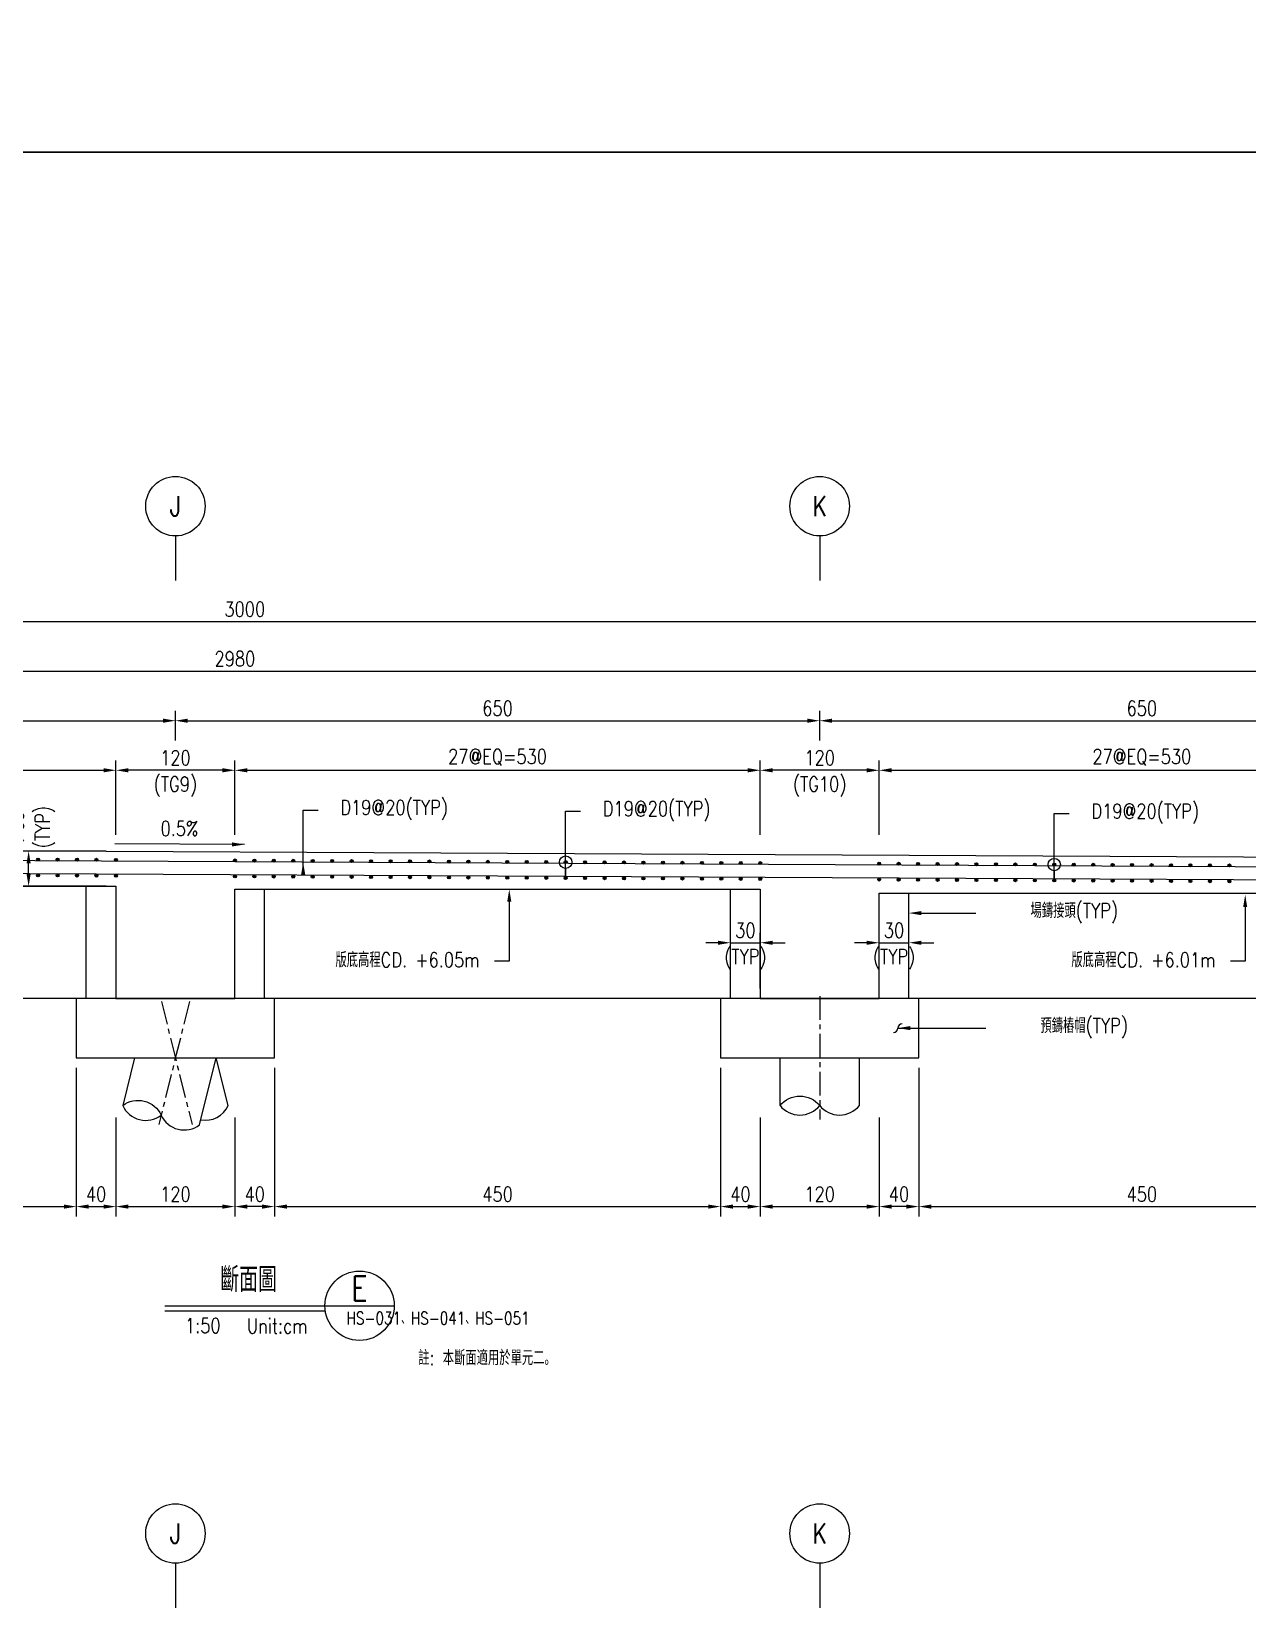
# Model space of a CAD drawing. Extents: x -791 to 13121, y -31587 to 2944.
# Drawn here: x 1700 to 2926, y -7002 to -5403 of the extents above; entities that cross this region are included whole.
import ezdxf
from ezdxf import colors
from ezdxf.entities.mleader import LeaderData, LeaderLine
from ezdxf.enums import TextEntityAlignment as Align
from ezdxf.math import Vec2, Vec3

# ---------------------------------------------------------------- set-up
doc = ezdxf.new("R2010")
doc.units = 0
doc.header["$LTSCALE"] = 0.05
doc.linetypes.add('CENTER', pattern=[50.8, 31.75, -6.35, 6.35, -6.35])
doc.layers.get('0').update_dxf_attribs({"linetype": 'CONTINUOUS'})
doc.layers.get('Defpoints').update_dxf_attribs({"linetype": 'CONTINUOUS'})
for name, color, linetype in [('HB_0', 7, 'CONTINUOUS'), ('HB_DIM', 1, 'CONTINUOUS'), ('HB_ReBar', 3, 'CONTINUOUS'), ('HB_SYMBOLS', 7, 'CONTINUOUS'), ('HB_TXT_CTEXT', 2, 'CONTINUOUS'), ('底圖', 7, 'CONTINUOUS')]:
    doc.layers.add(name, color=color, linetype=linetype)
doc.styles.get("Standard").update_dxf_attribs({"font": 'ROMANS.shx', "width": 0.8, "bigfont": 'lchinap.shx'})
doc.dimstyles.new('50cm', dxfattribs={"dimscale": 5, "dimtxt": 3, "dimasz": 2.5, "dimexe": 2, "dimexo": 2, "dimgap": 1, "dimtad": 1, "dimdsep": 46, "dimtxsty": 'Standard', "dimcen": 0, "dimclrt": 2, "dimadec": 0, "dimazin": 0, "dimtfac": 1, "dimtix": 1, "dimtmove": 2, "dimatfit": 3, "dimfxl": 0, "dimtolj": 1, "dimtzin": 0, "dimarcsym": 0})

# ---------------------------------------------------------------- blocks, each defined once
blk = doc.blocks.new('*D69')
at = {"layer": 'Defpoints', "color": 0}
for p in [(3395, -6048.2), (415, -6223.2), (3395, -6223.2)]:
    blk.add_point(p, dxfattribs=at)
at = {"layer": 'HB_DIM', "color": 0, "lineweight": -2}
for p, q in [((415, -6213.2), (415, -6038.2)), ((3395, -6213.2), (3395, -6038.2)), ((427.5, -6048.2), (3382.5, -6048.2))]:
    blk.add_line(p, q, dxfattribs=at)
at = {"layer": 'HB_DIM', "color": 0}
for points in [[(427.5, -6046.1), (427.5, -6050.3), (415, -6048.2)], [(3382.5, -6046.1), (3382.5, -6050.3), (3395, -6048.2)]]:
    blk.add_solid(points, dxfattribs=at)
at = {"layer": 'HB_DIM', "color": 2, "insert": (1905, -6035.7), "char_height": 15, "attachment_point": 5}
blk.add_mtext('\\A1;2980', dxfattribs=at)
blk = doc.blocks.new('*D71')
at = {"layer": 'Defpoints', "color": 0}
for p in [(3415, -5998.2), (415, -6223.2), (3415, -6223.2)]:
    blk.add_point(p, dxfattribs=at)
at = {"layer": 'HB_DIM', "color": 0, "lineweight": -2}
for p, q in [((415, -6213.2), (415, -5988.2)), ((3415, -6213.2), (3415, -5988.2)), ((427.5, -5998.2), (3402.5, -5998.2))]:
    blk.add_line(p, q, dxfattribs=at)
at = {"layer": 'HB_DIM', "color": 0}
for points in [[(427.5, -5996.1), (427.5, -6000.3), (415, -5998.2)], [(3402.5, -5996.1), (3402.5, -6000.3), (3415, -5998.2)]]:
    blk.add_solid(points, dxfattribs=at)
at = {"layer": 'HB_DIM', "color": 2, "insert": (1915, -5985.7), "char_height": 15, "attachment_point": 5}
blk.add_mtext('\\A1;3000', dxfattribs=at)
blk = doc.blocks.new('*D72')
at = {"layer": 'Defpoints', "color": 0}
for p in [(1295, -6438.2), (1745, -6438.2), (1745, -6588.2)]:
    blk.add_point(p, dxfattribs=at)
at = {"layer": 'HB_DIM', "color": 0, "lineweight": -2}
for p, q in [((1295, -6448.2), (1295, -6598.2)), ((1745, -6448.2), (1745, -6598.2)), ((1307.5, -6588.2), (1732.5, -6588.2))]:
    blk.add_line(p, q, dxfattribs=at)
at = {"layer": 'HB_DIM', "color": 0}
for points in [[(1307.5, -6586.1), (1307.5, -6590.3), (1295, -6588.2)], [(1732.5, -6586.1), (1732.5, -6590.3), (1745, -6588.2)]]:
    blk.add_solid(points, dxfattribs=at)
at = {"layer": 'HB_DIM', "color": 2, "insert": (1520, -6575.7), "char_height": 15, "attachment_point": 5}
blk.add_mtext('\\A1;450', dxfattribs=at)
blk = doc.blocks.new('*D61')
at = {"layer": 'Defpoints', "color": 0}
for p in [(2435, -6488.2), (2555, -6488.2), (2555, -6588.2)]:
    blk.add_point(p, dxfattribs=at)
at = {"layer": 'HB_DIM', "color": 0, "lineweight": -2}
for p, q in [((2435, -6498.2), (2435, -6598.2)), ((2555, -6498.2), (2555, -6598.2)), ((2447.5, -6588.2), (2542.5, -6588.2))]:
    blk.add_line(p, q, dxfattribs=at)
at = {"layer": 'HB_DIM', "color": 0}
for points in [[(2447.5, -6586.1), (2447.5, -6590.3), (2435, -6588.2)], [(2542.5, -6586.1), (2542.5, -6590.3), (2555, -6588.2)]]:
    blk.add_solid(points, dxfattribs=at)
at = {"layer": 'HB_DIM', "color": 2, "insert": (2495, -6575.7), "char_height": 15, "attachment_point": 5}
blk.add_mtext('\\A1;120', dxfattribs=at)
blk = doc.blocks.new('*D58')
at = {"layer": 'Defpoints', "color": 0}
for p in [(1945, -6438.2), (2395, -6438.2), (2395, -6588.2)]:
    blk.add_point(p, dxfattribs=at)
at = {"layer": 'HB_DIM', "color": 0, "lineweight": -2}
for p, q in [((1945, -6448.2), (1945, -6598.2)), ((2395, -6448.2), (2395, -6598.2)), ((1957.5, -6588.2), (2382.5, -6588.2))]:
    blk.add_line(p, q, dxfattribs=at)
at = {"layer": 'HB_DIM', "color": 0}
for points in [[(1957.5, -6586.1), (1957.5, -6590.3), (1945, -6588.2)], [(2382.5, -6586.1), (2382.5, -6590.3), (2395, -6588.2)]]:
    blk.add_solid(points, dxfattribs=at)
at = {"layer": 'HB_DIM', "color": 2, "insert": (2170, -6575.7), "char_height": 15, "attachment_point": 5}
blk.add_mtext('\\A1;450', dxfattribs=at)
blk = doc.blocks.new('*D63')
at = {"layer": 'Defpoints', "color": 0}
for p in [(2595, -6438.2), (2555, -6488.2), (2555, -6588.2)]:
    blk.add_point(p, dxfattribs=at)
at = {"layer": 'HB_DIM', "color": 0, "lineweight": -2}
for p, q in [((2595, -6448.2), (2595, -6598.2)), ((2555, -6498.2), (2555, -6598.2)), ((2582.5, -6588.2), (2567.5, -6588.2))]:
    blk.add_line(p, q, dxfattribs=at)
at = {"layer": 'HB_DIM', "color": 0}
for points in [[(2567.5, -6586.1), (2567.5, -6590.3), (2555, -6588.2)], [(2582.5, -6586.1), (2582.5, -6590.3), (2595, -6588.2)]]:
    blk.add_solid(points, dxfattribs=at)
at = {"layer": 'HB_DIM', "color": 2, "insert": (2575, -6575.7), "char_height": 15, "attachment_point": 5}
blk.add_mtext('\\A1;40', dxfattribs=at)
blk = doc.blocks.new('*D66')
at = {"layer": 'Defpoints', "color": 0}
for p in [(2595, -6438.2), (3045, -6438.2), (3045, -6588.2)]:
    blk.add_point(p, dxfattribs=at)
at = {"layer": 'HB_DIM', "color": 0, "lineweight": -2}
for p, q in [((2595, -6448.2), (2595, -6598.2)), ((3045, -6448.2), (3045, -6598.2)), ((2607.5, -6588.2), (3032.5, -6588.2))]:
    blk.add_line(p, q, dxfattribs=at)
at = {"layer": 'HB_DIM', "color": 0}
for points in [[(2607.5, -6586.1), (2607.5, -6590.3), (2595, -6588.2)], [(3032.5, -6586.1), (3032.5, -6590.3), (3045, -6588.2)]]:
    blk.add_solid(points, dxfattribs=at)
at = {"layer": 'HB_DIM', "color": 2, "insert": (2820, -6575.7), "char_height": 15, "attachment_point": 5}
blk.add_mtext('\\A1;450', dxfattribs=at)
blk = doc.blocks.new('CA')
at = {"layer": 'HB_SYMBOLS', "color": 3, "linetype": 'Continuous'}
blk.add_line((0, 0), (14, 0), dxfattribs=at)
at = {"layer": 'HB_SYMBOLS', "color": 4, "linetype": 'Continuous'}
blk.add_circle((7, 0), 7, dxfattribs=at)
at = {"layer": 'HB_SYMBOLS', "color": 3, "linetype": 'Continuous', "width": 0.8}
blk.add_attdef('A', text='', height=5, dxfattribs=at).set_placement((7, 3.5), align=Align.MIDDLE)
at = {"layer": 'HB_SYMBOLS', "color": 1, "linetype": 'Continuous', "width": 0.8}
blk.add_attdef('HB2002', text='', height=2.5, dxfattribs=at).set_placement((7, -2.5), align=Align.MIDDLE)
blk = doc.blocks.new('*D60')
at = {"layer": 'Defpoints', "color": 0}
for p in [(1785, -6148.2), (1255, -6223.2), (1785, -6223.2)]:
    blk.add_point(p, dxfattribs=at)
at = {"layer": 'HB_DIM', "color": 0, "lineweight": -2}
for p, q in [((1255, -6213.2), (1255, -6138.2)), ((1785, -6213.2), (1785, -6138.2)), ((1267.5, -6148.2), (1772.5, -6148.2))]:
    blk.add_line(p, q, dxfattribs=at)
at = {"layer": 'HB_DIM', "color": 0}
for points in [[(1267.5, -6146.1), (1267.5, -6150.3), (1255, -6148.2)], [(1772.5, -6146.1), (1772.5, -6150.3), (1785, -6148.2)]]:
    blk.add_solid(points, dxfattribs=at)
at = {"layer": 'HB_DIM', "color": 2, "insert": (1520, -6135), "char_height": 15, "attachment_point": 5}
blk.add_mtext('\\A1;27@EQ=530', dxfattribs=at)
blk = doc.blocks.new('*D74')
at = {"layer": 'Defpoints', "color": 0}
for p in [(2435, -6148.2), (1905, -6223.2), (2435, -6223.2)]:
    blk.add_point(p, dxfattribs=at)
at = {"layer": 'HB_DIM', "color": 0, "lineweight": -2}
for p, q in [((1905, -6213.2), (1905, -6138.2)), ((2435, -6213.2), (2435, -6138.2)), ((1917.5, -6148.2), (2422.5, -6148.2))]:
    blk.add_line(p, q, dxfattribs=at)
at = {"layer": 'HB_DIM', "color": 0}
for points in [[(1917.5, -6146.1), (1917.5, -6150.3), (1905, -6148.2)], [(2422.5, -6146.1), (2422.5, -6150.3), (2435, -6148.2)]]:
    blk.add_solid(points, dxfattribs=at)
at = {"layer": 'HB_DIM', "color": 2, "insert": (2170, -6135), "char_height": 15, "attachment_point": 5}
blk.add_mtext('\\A1;27@EQ=530', dxfattribs=at)
blk = doc.blocks.new('*D75')
at = {"layer": 'Defpoints', "color": 0}
for p in [(3085, -6148.2), (2555, -6223.2), (3085, -6223.2)]:
    blk.add_point(p, dxfattribs=at)
at = {"layer": 'HB_DIM', "color": 0, "lineweight": -2}
for p, q in [((2555, -6213.2), (2555, -6138.2)), ((3085, -6213.2), (3085, -6138.2)), ((2567.5, -6148.2), (3072.5, -6148.2))]:
    blk.add_line(p, q, dxfattribs=at)
at = {"layer": 'HB_DIM', "color": 0}
for points in [[(2567.5, -6146.1), (2567.5, -6150.3), (2555, -6148.2)], [(3072.5, -6146.1), (3072.5, -6150.3), (3085, -6148.2)]]:
    blk.add_solid(points, dxfattribs=at)
at = {"layer": 'HB_DIM', "color": 2, "insert": (2820, -6135), "char_height": 15, "attachment_point": 5}
blk.add_mtext('\\A1;27@EQ=530', dxfattribs=at)
blk = doc.blocks.new('ReBarPoint')
at = {"layer": 'HB_0'}
h = blk.add_hatch(color=0, dxfattribs=at)
h.dxf.hatch_style = 1
edge = h.paths.add_edge_path()
edge.add_arc((0, 0), 1.5, 0, 360)
at = {"layer": 'HB_ReBar', "color": 0}
blk.add_circle((0, 0), 1.5, dxfattribs=at)
blk = doc.blocks.new('預鑄樁帽2x2')
at = {"layer": 'HB_0'}
blk.add_lwpolyline([(-100, 0), (100, 0), (100, 60), (-100, 60)], close=True, dxfattribs=at)
blk = doc.blocks.new('gr_t')
at = {"layer": 'HB_SYMBOLS', "color": 4, "linetype": 'Continuous'}
blk.add_line((0, -6), (0, -15), dxfattribs=at)
blk.add_circle((0, 0), 6, dxfattribs=at)
at = {"layer": 'HB_SYMBOLS', "color": 4, "linetype": 'Continuous', "width": 0.8}
blk.add_attdef('A', text='', height=4.5, dxfattribs=at).set_placement((0, 0), align=Align.MIDDLE)
blk = doc.blocks.new('*D95')
at = {"layer": 'Defpoints', "color": 0}
for p in [(2395, -6438.2), (2435, -6488.2), (2435, -6588.2)]:
    blk.add_point(p, dxfattribs=at)
at = {"layer": 'HB_DIM', "color": 0, "lineweight": -2}
for p, q in [((2395, -6448.2), (2395, -6598.2)), ((2435, -6498.2), (2435, -6598.2)), ((2407.5, -6588.2), (2422.5, -6588.2))]:
    blk.add_line(p, q, dxfattribs=at)
at = {"layer": 'HB_DIM', "color": 0}
for points in [[(2407.5, -6586.1), (2407.5, -6590.3), (2395, -6588.2)], [(2422.5, -6586.1), (2422.5, -6590.3), (2435, -6588.2)]]:
    blk.add_solid(points, dxfattribs=at)
at = {"layer": 'HB_DIM', "color": 2, "insert": (2415, -6575.7), "char_height": 15, "attachment_point": 5}
blk.add_mtext('\\A1;40', dxfattribs=at)
blk = doc.blocks.new('*D96')
at = {"layer": 'Defpoints', "color": 0}
for p in [(2435, -6322.1), (2405, -6378.2), (2435, -6378.2)]:
    blk.add_point(p, dxfattribs=at)
at = {"layer": 'HB_DIM', "color": 0, "lineweight": -2}
for p, q in [((2405, -6368.2), (2405, -6312.1)), ((2435, -6368.2), (2435, -6312.1)), ((2392.5, -6322.1), (2380, -6322.1)), ((2405, -6322.1), (2435, -6322.1)), ((2447.5, -6322.1), (2460, -6322.1))]:
    blk.add_line(p, q, dxfattribs=at)
at = {"layer": 'HB_DIM', "color": 0}
for points in [[(2392.5, -6320.1), (2392.5, -6324.2), (2405, -6322.1)], [(2447.5, -6320.1), (2447.5, -6324.2), (2435, -6322.1)]]:
    blk.add_solid(points, dxfattribs=at)
at = {"layer": 'HB_DIM', "color": 2, "char_height": 15, "attachment_point": 5}
for s, insert in [('\\A1;30', (2420, -6309.6)), ('\\A1;(TYP)', (2420, -6338.6))]:
    blk.add_mtext(s, dxfattribs=dict(at, insert=insert))
blk = doc.blocks.new('*D97')
at = {"layer": 'Defpoints', "color": 0}
for p in [(2585, -6322.1), (2555, -6378.2), (2585, -6378.2)]:
    blk.add_point(p, dxfattribs=at)
at = {"layer": 'HB_DIM', "color": 0, "lineweight": -2}
for p, q in [((2555, -6368.2), (2555, -6312.1)), ((2585, -6368.2), (2585, -6312.1)), ((2542.5, -6322.1), (2530, -6322.1)), ((2555, -6322.1), (2585, -6322.1)), ((2597.5, -6322.1), (2610, -6322.1))]:
    blk.add_line(p, q, dxfattribs=at)
at = {"layer": 'HB_DIM', "color": 0}
for points in [[(2542.5, -6320.1), (2542.5, -6324.2), (2555, -6322.1)], [(2597.5, -6320.1), (2597.5, -6324.2), (2585, -6322.1)]]:
    blk.add_solid(points, dxfattribs=at)
at = {"layer": 'HB_DIM', "color": 2, "char_height": 15, "attachment_point": 5}
for s, insert in [('\\A1;30', (2570, -6309.6)), ('\\A1;(TYP)', (2570, -6338.6))]:
    blk.add_mtext(s, dxfattribs=dict(at, insert=insert))
blk = doc.blocks.new('*D127')
at = {"layer": 'Defpoints', "color": 0}
for p in [(1696.9, -6229.7), (1785.2, -6229.7), (1785, -6265.2)]:
    blk.add_point(p, dxfattribs=at)
at = {"layer": 'HB_DIM', "color": 0, "lineweight": -2}
for p, q in [((1775.2, -6229.7), (1686.9, -6229.7)), ((1696.9, -6252.7), (1696.9, -6242.2)), ((1775, -6265.2), (1686.9, -6265.2))]:
    blk.add_line(p, q, dxfattribs=at)
at = {"layer": 'HB_DIM', "color": 0}
for points in [[(1694.8, -6242.2), (1699, -6242.2), (1696.9, -6229.7)], [(1694.8, -6252.7), (1699, -6252.7), (1696.9, -6265.2)]]:
    blk.add_solid(points, dxfattribs=at)
at = {"layer": 'HB_DIM', "color": 2, "char_height": 15, "attachment_point": 5, "rotation": 90}
for s, insert in [('\\A1;(TYP)', (1713.4, -6205.4)), ('\\A1;>35', (1684.4, -6205.4))]:
    blk.add_mtext(s, dxfattribs=dict(at, insert=insert))
blk = doc.blocks.new('80cm直樁')
at = {"layer": 'HB_0', "linetype": 'Continuous'}
for p, q in [((-40, -48.1), (-40, 0)), ((40, -48.1), (40, 0))]:
    blk.add_line(p, q, dxfattribs=at)
for points in [[(-40, -48.1, -0.48), (0, -48.1, 0.48), (40, -48.1, 0.48)], [(-40, -48.1, 0.48), (0, -48.1, 0.48)]]:
    blk.add_lwpolyline(points, format="xyb", dxfattribs=at)
at = {"layer": 'HB_DIM', "color": 1, "linetype": 'CENTER', "ltscale": 15}
blk.add_line((0, 62.2), (0, -62.2), dxfattribs=at)
blk = doc.blocks.new('80cm斜樁側面')
at = {"layer": 'HB_0', "linetype": 'Continuous'}
for points in [[(-41.2, 0), (-53.2, -48.1)], [(24.4, -67.5), (41.2, 0)]]:
    blk.add_lwpolyline(points, dxfattribs=at)
at = {"layer": 'HB_0'}
blk.add_lwpolyline([(53.2, -48.1), (41.2, 0)], dxfattribs=at)
at = {"layer": 'HB_0', "linetype": 'Continuous'}
for points in [[(-53.2, -48.1, -0.48), (-14.4, -57.8, 0.48), (24.4, -67.5, 0.48)], [(-53.2, -48.1, 0.48), (-14.4, -57.8, 0.48)], [(25.6, -62.6, 0.340232), (53.2, -48.1)]]:
    blk.add_lwpolyline(points, format="xyb", dxfattribs=at)
at = {"layer": 'HB_DIM', "color": 1, "linetype": 'CENTER', "ltscale": 15}
for p, q in [((14.2, 57), (-16.8, -67.3)), ((-14.2, 57), (16.8, -67.3))]:
    blk.add_line(p, q, dxfattribs=at)
blk = doc.blocks.new('*D834')
at = {"layer": 'Defpoints', "color": 0}
for p in [(1845, -6098.2), (1195, -6128.2), (1845, -6128.2)]:
    blk.add_point(p, dxfattribs=at)
at = {"layer": 'HB_DIM', "color": 0, "lineweight": -2}
for p, q in [((1195, -6118.2), (1195, -6088.2)), ((1845, -6118.2), (1845, -6088.2)), ((1207.5, -6098.2), (1832.5, -6098.2))]:
    blk.add_line(p, q, dxfattribs=at)
at = {"layer": 'HB_DIM', "color": 0}
for points in [[(1207.5, -6096.1), (1207.5, -6100.3), (1195, -6098.2)], [(1832.5, -6096.1), (1832.5, -6100.3), (1845, -6098.2)]]:
    blk.add_solid(points, dxfattribs=at)
at = {"layer": 'HB_DIM', "color": 2, "insert": (1520, -6085.7), "char_height": 15, "attachment_point": 5}
blk.add_mtext('\\A1;650', dxfattribs=at)
blk = doc.blocks.new('*D835')
at = {"layer": 'Defpoints', "color": 0}
for p in [(2495, -6098.2), (1845, -6128.2), (2495, -6128.2)]:
    blk.add_point(p, dxfattribs=at)
at = {"layer": 'HB_DIM', "color": 0, "lineweight": -2}
for p, q in [((1845, -6118.2), (1845, -6088.2)), ((2495, -6118.2), (2495, -6088.2)), ((1857.5, -6098.2), (2482.5, -6098.2))]:
    blk.add_line(p, q, dxfattribs=at)
at = {"layer": 'HB_DIM', "color": 0}
for points in [[(1857.5, -6096.1), (1857.5, -6100.3), (1845, -6098.2)], [(2482.5, -6096.1), (2482.5, -6100.3), (2495, -6098.2)]]:
    blk.add_solid(points, dxfattribs=at)
at = {"layer": 'HB_DIM', "color": 2, "insert": (2170, -6085.7), "char_height": 15, "attachment_point": 5}
blk.add_mtext('\\A1;650', dxfattribs=at)
blk = doc.blocks.new('*D836')
at = {"layer": 'Defpoints', "color": 0}
for p in [(3145, -6098.2), (2495, -6128.2), (3145, -6128.2)]:
    blk.add_point(p, dxfattribs=at)
at = {"layer": 'HB_DIM', "color": 0, "lineweight": -2}
for p, q in [((2495, -6118.2), (2495, -6088.2)), ((3145, -6118.2), (3145, -6088.2)), ((2507.5, -6098.2), (3132.5, -6098.2))]:
    blk.add_line(p, q, dxfattribs=at)
at = {"layer": 'HB_DIM', "color": 0}
for points in [[(2507.5, -6096.1), (2507.5, -6100.3), (2495, -6098.2)], [(3132.5, -6096.1), (3132.5, -6100.3), (3145, -6098.2)]]:
    blk.add_solid(points, dxfattribs=at)
at = {"layer": 'HB_DIM', "color": 2, "insert": (2820, -6085.7), "char_height": 15, "attachment_point": 5}
blk.add_mtext('\\A1;650', dxfattribs=at)
blk = doc.blocks.new('*D840')
at = {"layer": 'Defpoints', "color": 0}
for p in [(1785, -6148.2), (1785, -6223.2), (1905, -6223.2)]:
    blk.add_point(p, dxfattribs=at)
at = {"layer": 'HB_DIM', "color": 0, "lineweight": -2}
for p, q in [((1785, -6213.2), (1785, -6138.2)), ((1905, -6213.2), (1905, -6138.2)), ((1892.5, -6148.2), (1797.5, -6148.2))]:
    blk.add_line(p, q, dxfattribs=at)
at = {"layer": 'HB_DIM', "color": 0}
for points in [[(1797.5, -6146.1), (1797.5, -6150.3), (1785, -6148.2)], [(1892.5, -6146.1), (1892.5, -6150.3), (1905, -6148.2)]]:
    blk.add_solid(points, dxfattribs=at)
at = {"layer": 'HB_DIM', "color": 2, "char_height": 15, "attachment_point": 5}
for s, insert in [('\\A1;120', (1845, -6135.7)), ('\\A1;(TG9)', (1845, -6164.6))]:
    blk.add_mtext(s, dxfattribs=dict(at, insert=insert))
blk = doc.blocks.new('*D841')
at = {"layer": 'Defpoints', "color": 0}
for p in [(2435, -6148.2), (2435, -6223.2), (2555, -6223.2)]:
    blk.add_point(p, dxfattribs=at)
at = {"layer": 'HB_DIM', "color": 0, "lineweight": -2}
for p, q in [((2435, -6213.2), (2435, -6138.2)), ((2555, -6213.2), (2555, -6138.2)), ((2542.5, -6148.2), (2447.5, -6148.2))]:
    blk.add_line(p, q, dxfattribs=at)
at = {"layer": 'HB_DIM', "color": 0}
for points in [[(2447.5, -6146.1), (2447.5, -6150.3), (2435, -6148.2)], [(2542.5, -6146.1), (2542.5, -6150.3), (2555, -6148.2)]]:
    blk.add_solid(points, dxfattribs=at)
at = {"layer": 'HB_DIM', "color": 2, "char_height": 15, "attachment_point": 5}
for s, insert in [('\\A1;120', (2495, -6135.7)), ('\\A1;(TG10)', (2495, -6164.6))]:
    blk.add_mtext(s, dxfattribs=dict(at, insert=insert))
blk = doc.blocks.new('*D855')
at = {"layer": 'Defpoints', "color": 0}
for p in [(1785, -6488.2), (1905, -6488.2), (1905, -6588.2)]:
    blk.add_point(p, dxfattribs=at)
at = {"layer": 'HB_DIM', "color": 0, "lineweight": -2}
for p, q in [((1785, -6498.2), (1785, -6598.2)), ((1905, -6498.2), (1905, -6598.2)), ((1797.5, -6588.2), (1892.5, -6588.2))]:
    blk.add_line(p, q, dxfattribs=at)
at = {"layer": 'HB_DIM', "color": 0}
for points in [[(1797.5, -6586.1), (1797.5, -6590.3), (1785, -6588.2)], [(1892.5, -6586.1), (1892.5, -6590.3), (1905, -6588.2)]]:
    blk.add_solid(points, dxfattribs=at)
at = {"layer": 'HB_DIM', "color": 2, "insert": (1845, -6575.7), "char_height": 15, "attachment_point": 5}
blk.add_mtext('\\A1;120', dxfattribs=at)
blk = doc.blocks.new('*D856')
at = {"layer": 'Defpoints', "color": 0}
for p in [(1945, -6438.2), (1905, -6488.2), (1905, -6588.2)]:
    blk.add_point(p, dxfattribs=at)
at = {"layer": 'HB_DIM', "color": 0, "lineweight": -2}
for p, q in [((1945, -6448.2), (1945, -6598.2)), ((1905, -6498.2), (1905, -6598.2)), ((1932.5, -6588.2), (1917.5, -6588.2))]:
    blk.add_line(p, q, dxfattribs=at)
at = {"layer": 'HB_DIM', "color": 0}
for points in [[(1917.5, -6586.1), (1917.5, -6590.3), (1905, -6588.2)], [(1932.5, -6586.1), (1932.5, -6590.3), (1945, -6588.2)]]:
    blk.add_solid(points, dxfattribs=at)
at = {"layer": 'HB_DIM', "color": 2, "insert": (1925, -6575.7), "char_height": 15, "attachment_point": 5}
blk.add_mtext('\\A1;40', dxfattribs=at)
blk = doc.blocks.new('*D857')
at = {"layer": 'Defpoints', "color": 0}
for p in [(1745, -6438.2), (1785, -6488.2), (1785, -6588.2)]:
    blk.add_point(p, dxfattribs=at)
at = {"layer": 'HB_DIM', "color": 0, "lineweight": -2}
for p, q in [((1745, -6448.2), (1745, -6598.2)), ((1785, -6498.2), (1785, -6598.2)), ((1757.5, -6588.2), (1772.5, -6588.2))]:
    blk.add_line(p, q, dxfattribs=at)
at = {"layer": 'HB_DIM', "color": 0}
for points in [[(1757.5, -6586.1), (1757.5, -6590.3), (1745, -6588.2)], [(1772.5, -6586.1), (1772.5, -6590.3), (1785, -6588.2)]]:
    blk.add_solid(points, dxfattribs=at)
at = {"layer": 'HB_DIM', "color": 2, "insert": (1765, -6575.7), "char_height": 15, "attachment_point": 5}
blk.add_mtext('\\A1;40', dxfattribs=at)
blk = doc.blocks.new('_DotBlank')
at = {"color": 0, "linetype": 'ByBlock', "lineweight": -2}
blk.add_line((-0.5, 0), (-1, 0), dxfattribs=at)
blk.add_circle((0, 0), 0.5, dxfattribs=at)

msp = doc.modelspace()

# ---------------------------------------------------------------- linework, layer by layer
at = {"layer": 'Defpoints', "color": 217}
for points in [[(3945, -5080), (2947.5, -5080), (2947.5, -5525), (0, -5525), (0, -2762.5), (3945, -2762.5)], [(3945, -7842.5), (2947.5, -7842.5), (2947.5, -8287.5), (0, -8287.5), (0, -5525), (3945, -5525)]]:
    msp.add_lwpolyline(points, close=True, dxfattribs=at)
at = {"layer": 'HB_0', "color": 252}
for p, q in [((1755, -6378.214), (1755, -6265.215)), ((1935, -6378.214), (1935, -6268.215)), ((2405, -6378.214), (2405, -6268.215)), ((2585, -6378.214), (2585, -6272.215))]:
    msp.add_line(p, q, dxfattribs=at)
at = {"layer": 'HB_0', "color": 4}
msp.add_lwpolyline([(1255, -6265.215), (1785, -6265.215), (1785, -6378.214), (1905, -6378.214), (1905, -6268.215), (2435, -6268.215), (2435, -6378.214), (2555, -6378.214), (2555, -6272.215), (3085, -6272.215), (3085, -6378.214), (3205, -6378.214), (3205, -6274.214), (3395, -6274.214), (3395, -6238.114), (425.05, -6223.264, 0.41567878)], format="xyb", dxfattribs=at)
at = {"layer": 'HB_0'}
msp.add_lwpolyline([(3395, -6273.214), (3395, -6378.214), (645, -6378.214)], dxfattribs=at)
at = {"layer": 'HB_ReBar'}
for points in [[(3385, -6248.064), (425, -6233.264), (425, -6258.264)], [(3384.935, -6261.064), (550, -6246.865)]]:
    msp.add_lwpolyline(points, dxfattribs=at)
at = {"layer": 'HB_TXT_CTEXT', "color": 3, "linetype": 'Continuous'}
msp.add_line((1834.241, -6688.214), (1995.759, -6688.214), dxfattribs=at)
at = {"layer": 'HB_TXT_CTEXT', "color": 1, "linetype": 'Continuous'}
msp.add_line((1834.241, -6693.214), (1996.118, -6693.214), dxfattribs=at)

# ---------------------------------------------------------------- block references
at = {"layer": 'HB_0'}
for name, p in [('預鑄樁帽2x2', (1845, -6438.214)), ('預鑄樁帽2x2', (2495, -6438.214)), ('80cm直樁', (2495, -6438.214)), ('80cm斜樁側面', (1845, -6438.214))]:
    msp.add_blockref(name, p, dxfattribs=at)
at = {"layer": 'HB_ReBar'}
for p in [(1706.482, -6238.171), (1726.111, -6238.27), (1745.741, -6238.368), (1765.37, -6238.466), (1785, -6238.564), (1905, -6239.164), (1924.63, -6239.262), (1944.259, -6239.36), (1963.889, -6239.459), (1983.519, -6239.557), (2003.148, -6239.655), (2022.778, -6239.753), (2042.407, -6239.851), (2062.037, -6239.949), (2081.667, -6240.047), (2101.296, -6240.146), (2120.926, -6240.244), (2140.556, -6240.342), (2160.185, -6240.44), (2179.815, -6240.538), (2199.444, -6240.636), (2219.074, -6240.734), (2238.704, -6240.833), (2258.333, -6240.931), (2277.963, -6241.029), (2297.593, -6241.127), (2317.222, -6241.225), (2336.852, -6241.323), (2356.482, -6241.421), (2376.111, -6241.52), (2395.741, -6241.618), (2415.37, -6241.716), (2435, -6241.814), (2555, -6242.414), (2574.63, -6242.512), (2594.259, -6242.61), (2613.889, -6242.709), (2633.519, -6242.807), (2653.148, -6242.905), (2672.778, -6243.003), (2692.407, -6243.101), (2712.037, -6243.199), (2731.667, -6243.297), (2751.296, -6243.396), (2770.926, -6243.494), (2790.556, -6243.592), (2810.185, -6243.69), (2829.815, -6243.788), (2849.444, -6243.886), (2869.074, -6243.984), (2888.704, -6244.083), (2908.333, -6244.181), (1706.482, -6254.171), (1726.111, -6254.27), (1745.741, -6254.368), (1765.37, -6254.466), (1785, -6254.564), (1905, -6255.164), (1924.63, -6255.262), (1944.259, -6255.36), (1963.889, -6255.459), (1983.519, -6255.557), (2003.148, -6255.655), (2022.778, -6255.753), (2042.407, -6255.851), (2062.037, -6255.949), (2081.667, -6256.047), (2101.296, -6256.146), (2120.926, -6256.244), (2140.556, -6256.342), (2160.185, -6256.44), (2179.815, -6256.538), (2199.444, -6256.636), (2219.074, -6256.734), (2238.704, -6256.833), (2258.333, -6256.931), (2277.963, -6257.029), (2297.593, -6257.127), (2317.222, -6257.225), (2336.852, -6257.323), (2356.482, -6257.421), (2376.111, -6257.52), (2395.741, -6257.618), (2415.37, -6257.716), (2435, -6257.814), (2555, -6258.414), (2574.63, -6258.512), (2594.259, -6258.61), (2613.889, -6258.709), (2633.519, -6258.807), (2653.148, -6258.905), (2672.778, -6259.003), (2692.407, -6259.101), (2712.037, -6259.199), (2731.667, -6259.297), (2751.296, -6259.396), (2770.926, -6259.494), (2790.556, -6259.592), (2810.185, -6259.69), (2829.815, -6259.788), (2849.444, -6259.886), (2869.074, -6259.984), (2888.704, -6260.083), (2908.333, -6260.181)]:
    msp.add_blockref('ReBarPoint', p, dxfattribs=at)
at = {"layer": 'HB_TXT_CTEXT', "linetype": 'Continuous'}
ref = msp.add_blockref('CA', (1995.759, -6688.214), dxfattribs=dict(at, xscale=4.99999875465619, yscale=4.99999875465619, zscale=4.99999875465619))
ref.add_attrib('HB2002', 'HS-031、HS-041、HS-051', dxfattribs={"layer": 'HB_SYMBOLS', "color": 1, "linetype": 'Continuous', "height": 12.5, "width": 0.8}).set_placement((2109.982, -6700.714), align=Align.MIDDLE)
ref.add_attrib('A', 'E', dxfattribs={"layer": 'HB_SYMBOLS', "color": 3, "linetype": 'Continuous', "height": 25, "width": 0.8}).set_placement((2030.759, -6670.714), align=Align.MIDDLE)
at = {"layer": '底圖'}
ref = msp.add_blockref('gr_t', (1845, -5881.898), dxfattribs=dict(at, xscale=5, yscale=5, zscale=5))
ref.add_attrib('A', 'J', dxfattribs={"layer": 'HB_SYMBOLS', "color": 4, "linetype": 'Continuous', "height": 20, "width": 0.8}).set_placement((1845, -5881.898), align=Align.MIDDLE)
ref = msp.add_blockref('gr_t', (2495, -5881.898), dxfattribs=dict(at, xscale=5, yscale=5, zscale=5))
ref.add_attrib('A', 'K', dxfattribs={"layer": 'HB_SYMBOLS', "color": 4, "linetype": 'Continuous', "height": 20, "width": 0.8}).set_placement((2495, -5881.898), align=Align.MIDDLE)
ref = msp.add_blockref('gr_t', (1845, -6917.885), dxfattribs=dict(at, xscale=5, yscale=5, zscale=5))
ref.add_attrib('A', 'J', dxfattribs={"layer": 'HB_SYMBOLS', "color": 4, "linetype": 'Continuous', "height": 20, "width": 0.8}).set_placement((1845, -6917.885), align=Align.MIDDLE)
ref = msp.add_blockref('gr_t', (2495, -6917.885), dxfattribs=dict(at, xscale=5, yscale=5, zscale=5))
ref.add_attrib('A', 'K', dxfattribs={"layer": 'HB_SYMBOLS', "color": 4, "linetype": 'Continuous', "height": 20, "width": 0.8}).set_placement((2495, -6917.885), align=Align.MIDDLE)

# ---------------------------------------------------------------- texts
at = {"layer": 'HB_0', "color": 2, "linetype": 'Continuous', "width": 0.8}
for s, p in [('1:50', (1872.618, -6708.214)), ('Unit:cm', (1947.672, -6708.214))]:
    msp.add_text(s, height=15, dxfattribs=at).set_placement(p, align=Align.MIDDLE)
msp.add_text('註: 本斷面適用於單元二。', height=15, dxfattribs=at).set_placement((2089.954, -6740.687), align=Align.MIDDLE_LEFT)
at = {"layer": 'HB_TXT_CTEXT', "linetype": 'Continuous', "width": 0.8}
msp.add_text('0.5%%%', height=15, dxfattribs=at).set_placement((1829.995, -6206.95), align=Align.MIDDLE_LEFT)
at = {"layer": 'HB_TXT_CTEXT', "color": 3, "linetype": 'Continuous', "width": 0.8}
msp.add_text('斷面圖', height=25.0001, dxfattribs=at).set_placement((1918.81, -6660.714), align=Align.MIDDLE)

# ---------------------------------------------------------------- dimensions: what is measured, and where the dimension line sits
at = {"layer": 'HB_DIM'}
for base, p1, p2, picture, middle in [((3415, -5998.214), (415, -6223.214), (3415, -6223.214), '*D71', (1915, -5985.714)), ((3395, -6048.214), (415, -6223.214), (3395, -6223.214), '*D69', (1905, -6035.714)), ((1845, -6098.214), (1195, -6128.214), (1845, -6128.214), '*D834', (1520, -6085.714)), ((2495, -6098.214), (1845, -6128.214), (2495, -6128.214), '*D835', (2170, -6085.714)), ((3145, -6098.214), (2495, -6128.214), (3145, -6128.214), '*D836', (2820, -6085.714)), ((1745, -6588.214), (1295, -6438.214), (1745, -6438.214), '*D72', (1520, -6575.714)), ((1905, -6588.214), (1945, -6438.214), (1905, -6488.214), '*D856', (1925, -6575.714)), ((2395, -6588.214), (1945, -6438.214), (2395, -6438.214), '*D58', (2170, -6575.714)), ((2555, -6588.214), (2595, -6438.214), (2555, -6488.214), '*D63', (2575, -6575.714)), ((3045, -6588.214), (2595, -6438.214), (3045, -6438.214), '*D66', (2820, -6575.714)), ((1905, -6588.214), (1785, -6488.214), (1905, -6488.214), '*D855', (1845, -6575.714)), ((2555, -6588.214), (2435, -6488.214), (2555, -6488.214), '*D61', (2495, -6575.714))]:
    dim = msp.add_linear_dim(base=base, p1=p1, p2=p2, dimstyle='50cm', dxfattribs=at)
    dim.commit()
    dim.dimension.update_dxf_attribs({"geometry": picture, "text_midpoint": middle})
for base, p1, p2, text, picture, middle in [((1785, -6148.214), (1255, -6223.214), (1785, -6223.214), '27@EQ=<>', '*D60', (1520, -6135)), ((2435, -6148.214), (1905, -6223.214), (2435, -6223.214), '27@EQ=<>', '*D74', (2170, -6135)), ((3085, -6148.214), (2555, -6223.214), (3085, -6223.214), '27@EQ=<>', '*D75', (2820, -6135)), ((2435, -6322.136), (2405, -6378.214), (2435, -6378.214), '<>\\X(TYP)', '*D96', (2420, -6322.136)), ((2585, -6322.136), (2555, -6378.214), (2585, -6378.214), '<>\\X(TYP)', '*D97', (2570, -6322.136))]:
    dim = msp.add_linear_dim(base=base, p1=p1, p2=p2, text=text, dimstyle='50cm', dxfattribs=at)
    dim.commit()
    dim.dimension.update_dxf_attribs({"geometry": picture, "text_midpoint": middle})
for base, p1, p2, text, picture, middle in [((1785, -6148.214), (1905, -6223.214), (1785, -6223.214), '<>\\X(TG9)', '*D840', (1845, -6148.214)), ((2435, -6148.214), (2555, -6223.214), (2435, -6223.214), '<>\\X(TG10)', '*D841', (2495, -6148.214))]:
    dim = msp.add_linear_dim(base=base, p1=p1, p2=p2, angle=180, text=text, dimstyle='50cm', dxfattribs=at)
    dim.commit()
    dim.dimension.update_dxf_attribs({"geometry": picture, "text_midpoint": middle})
dim = msp.add_linear_dim(base=(1696.927, -6229.665), p1=(1785, -6265.215), p2=(1785.178, -6229.665), angle=90, text='>35\\X(TYP)', dimstyle='50cm', dxfattribs=at)
dim.commit()
dim.dimension.update_dxf_attribs({"geometry": '*D127', "text_midpoint": (1696.927, -6205.356), "dimtype": 160})
for base, p1, p2, picture, middle in [((1785, -6588.214), (1745, -6438.214), (1785, -6488.214), '*D857', (1765, -6575.714)), ((2435, -6588.214), (2395, -6438.214), (2435, -6488.214), '*D95', (2415, -6575.714))]:
    dim = msp.add_linear_dim(base=base, p1=p1, p2=p2, angle=180, dimstyle='50cm', dxfattribs=at)
    dim.commit()
    dim.dimension.update_dxf_attribs({"geometry": picture, "text_midpoint": middle})

# ---------------------------------------------------------------- leaders
msp.add_leader([(1914.746, -6223.031), (1783.991, -6222.378)], dimstyle='50cm', dxfattribs=at)
msp.add_leader([(2573.791, -6408.214), (2662.583, -6408.214)], dimstyle='50cm', override={"dimgap": 1, "dimtad": 0, "dimldrblk": 'Integral'}, dxfattribs=at)
ml = msp.add_multileader_mtext('Standard', dxfattribs=at)
ml.set_content('D19@20(TYP)', color=2)
ml.set_leader_properties(color=1)
ml.build(insert=Vec2(0, 0))
ml.multileader.update_dxf_attribs({"dogleg_length": 3, "arrow_head_size": 12.5, "scale": 5})
ctx = ml.context
ctx.base_point, ctx.scale, ctx.char_height, ctx.arrow_head_size, ctx.landing_gap_size, ctx.plane_origin = Vec3(1988.891, -6188.254), 5, 15, 12.5, 15, Vec3(1973.891, -6239.647)
ctx.text_align_type = 2
notes = []
notes.append((ctx, [(0, (1, 1, 0), (1973.891, -6188.254), (1, 0), 15, [(1, [(1973.891, -6240.909), (1973.899, -6253.897)], 0, [])])]))
ctx.mtext.insert, ctx.mtext.alignment, ctx.mtext.flow_direction = Vec3(2119.891, -6178.254), 3, 5
ml = msp.add_multileader_mtext('Standard', dxfattribs=at)
ml.set_content('D19@20(TYP)', color=2)
ml.set_leader_properties(color=1)
ml.set_arrow_properties(name='DOTBLANK')
ml.build(insert=Vec2(0, 0))
ml.multileader.update_dxf_attribs({"dogleg_length": 3, "arrow_head_size": 12.5, "scale": 5})
ctx = ml.context
ctx.base_point, ctx.scale, ctx.char_height, ctx.arrow_head_size, ctx.landing_gap_size, ctx.plane_origin = Vec3(2253.704, -6189.439), 5, 15, 12.5, 15, Vec3(2238.704, -6240.833)
ctx.text_align_type = 2
notes.append((ctx, [(0, (1, 1, 0), (2238.704, -6189.439), (1, 0), 15, [(1, [(2238.704, -6240.833), (2238.704, -6256.833)], 0, [])])]))
ctx.mtext.insert, ctx.mtext.alignment, ctx.mtext.flow_direction = Vec3(2384.704, -6179.439), 3, 5
ml = msp.add_multileader_mtext('Standard', dxfattribs=at)
ml.set_content('D19@20(TYP)', color=2)
ml.set_leader_properties(color=1)
ml.set_arrow_properties(name='DOTBLANK')
ml.build(insert=Vec2(0, 0))
ml.multileader.update_dxf_attribs({"dogleg_length": 3, "arrow_head_size": 12.5, "scale": 5})
ctx = ml.context
ctx.base_point, ctx.scale, ctx.char_height, ctx.arrow_head_size, ctx.landing_gap_size, ctx.plane_origin = Vec3(2746.667, -6191.904), 5, 15, 12.5, 15, Vec3(2731.667, -6243.297)
ctx.text_align_type = 2
notes.append((ctx, [(0, (1, 1, 0), (2731.667, -6191.904), (1, 0), 15, [(1, [(2731.667, -6243.297), (2731.667, -6259.297)], 0, [])])]))
ctx.mtext.insert, ctx.mtext.alignment, ctx.mtext.flow_direction = Vec3(2877.667, -6181.904), 3, 5
ml = msp.add_multileader_mtext('Standard', dxfattribs=at)
ml.set_content('版底高程CD. +6.05m', color=2)
ml.set_leader_properties(color=1)
ml.build(insert=Vec2(0, 0))
ml.multileader.update_dxf_attribs({"dogleg_length": 3, "arrow_head_size": 12.5, "scale": 5})
ctx = ml.context
ctx.base_point, ctx.scale, ctx.char_height, ctx.arrow_head_size, ctx.landing_gap_size, ctx.plane_origin = Vec3(1942.897, -6340.783), 5, 15, 12.5, 15, Vec3(1901.826, -6261.214)
ctx.text_align_type = 2
notes.append((ctx, [(0, (1, 1, 0), (2181.826, -6340.783), (-1, 0), 15, [(0, [(2181.826, -6268.215)], 0, [])])]))
ctx.mtext.insert, ctx.mtext.alignment, ctx.mtext.flow_direction = Vec3(2151.826, -6331.876), 3, 5
ml = msp.add_multileader_mtext('Standard', dxfattribs=at)
ml.set_content('場鑄接頭(TYP)', color=2)
ml.set_leader_properties(color=1)
ml.build(insert=Vec2(0, 0))
ml.multileader.update_dxf_attribs({"dogleg_length": 3, "arrow_head_size": 12.5, "scale": 5})
ctx = ml.context
ctx.base_point, ctx.scale, ctx.char_height, ctx.arrow_head_size, ctx.landing_gap_size, ctx.plane_origin = Vec3(2652.583, -6292.213), 5, 15, 12.5, 15, Vec3(2585, -6292.213)
ctx.text_align_type = 2
notes.append((ctx, [(0, (1, 1, 0), (2637.583, -6292.213), (1, 0), 15, [(0, [(2585, -6292.213)], 0, [])])]))
ctx.mtext.insert, ctx.mtext.alignment, ctx.mtext.flow_direction = Vec3(2795.975, -6282.213), 3, 5
ml = msp.add_multileader_mtext('Standard', dxfattribs=at)
ml.set_content('版底高程CD. +6.01m', color=2)
ml.set_leader_properties(color=1)
ml.build(insert=Vec2(0, 0))
ml.multileader.update_dxf_attribs({"dogleg_length": 3, "arrow_head_size": 12.5, "scale": 5})
ctx = ml.context
ctx.base_point, ctx.scale, ctx.char_height, ctx.arrow_head_size, ctx.landing_gap_size, ctx.plane_origin = Vec3(2685.358, -6340.783), 5, 15, 12.5, 15, Vec3(2924.287, -6261.214)
ctx.text_align_type = 2
notes.append((ctx, [(0, (1, 1, 0), (2924.287, -6340.783), (-1, 0), 15, [(0, [(2924.278, -6273.608)], 0, [])])]))
ctx.mtext.insert, ctx.mtext.alignment, ctx.mtext.flow_direction = Vec3(2894.287, -6331.876), 3, 5
ml = msp.add_multileader_mtext('Standard', dxfattribs=at)
ml.set_content('預鑄樁帽(TYP)', color=2)
ml.set_leader_properties(color=1)
ml.build(insert=Vec2(0, 0))
ml.multileader.update_dxf_attribs({"dogleg_length": 3, "arrow_head_size": 12.5, "scale": 5})
ctx = ml.context
ctx.base_point, ctx.scale, ctx.char_height, ctx.arrow_head_size, ctx.landing_gap_size, ctx.plane_origin = Vec3(2662.583, -6408.214), 5, 15, 12.5, 15, Vec3(2595, -6408.214)
ctx.text_align_type = 2
notes.append((ctx, [(0, (1, 1, 0), (2647.583, -6408.214), (1, 0), 15, [(0, [(2573.791, -6408.214)], 0, [])])]))
ctx.mtext.insert, ctx.mtext.alignment, ctx.mtext.flow_direction = Vec3(2805.975, -6398.214), 3, 5
for ctx, leaders in notes:
    for number, flags, end, landing, length, lines in leaders:
        leader = LeaderData()
        leader.index, (leader.has_last_leader_line, leader.has_dogleg_vector, leader.attachment_direction) = number, flags
        leader.last_leader_point, leader.dogleg_vector, leader.dogleg_length = Vec3(end), Vec3(landing), length
        for number, points, colour, breaks in lines:
            line = LeaderLine()
            line.index, line.vertices, line.color, line.breaks = number, Vec3.list(points), colors.encode_raw_color(colour), breaks
            leader.lines.append(line)
        ctx.leaders.append(leader)

doc.saveas('drawing.dxf')
